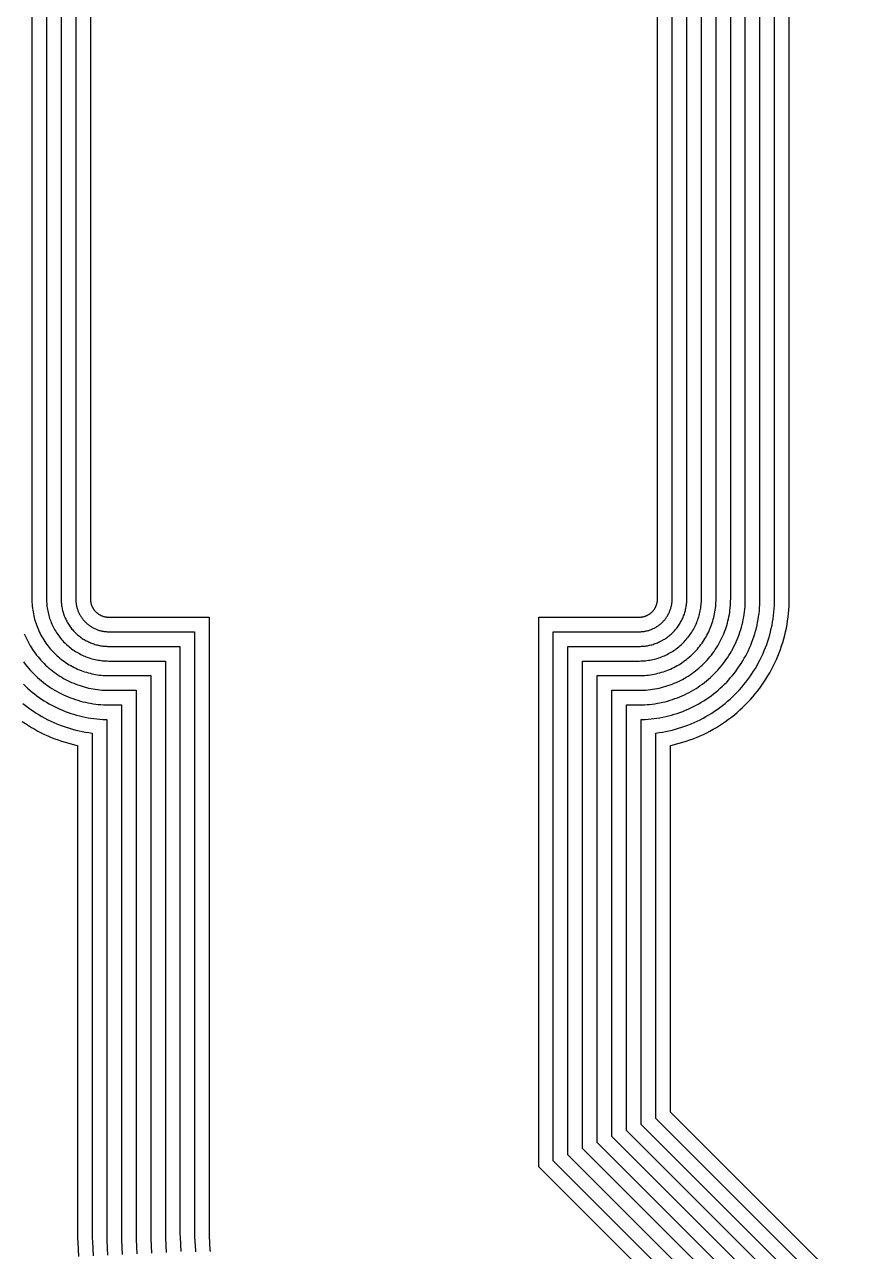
# Model space of a CAD drawing. Header units: metres. Extents: x 1.4 to 44.2, y 0.1 to 33.9.
# Drawn here: x 12.07 to 14.376, y 6.98 to 10.336 of the extents above; entities that cross this region are included whole.
import ezdxf

# ---------------------------------------------------------------- set-up
doc = ezdxf.new("R2010")
doc.units = ezdxf.units.M

msp = doc.modelspace()

# ---------------------------------------------------------------- linework, layer by layer
for points in [[(12.09, 12.685), (12.09, 8.765), (12.0901, 8.7599), (12.0903, 8.7547), (12.0906, 8.7496), (12.091, 8.7444), (12.0916, 8.7393), (12.0923, 8.7342), (12.0931, 8.7291), (12.094, 8.724), (12.0951, 8.719), (12.0963, 8.714), (12.0976, 8.709), (12.0991, 8.7041), (12.1006, 8.6991), (12.1023, 8.6943), (12.1041, 8.6894), (12.106, 8.6846), (12.108, 8.6799), (12.1102, 8.6752), (12.1124, 8.6706), (12.1148, 8.666), (12.1173, 8.6615), (12.1199, 8.6571), (12.1226, 8.6527), (12.1254, 8.6483), (12.1283, 8.6441), (12.1313, 8.6399), (12.1345, 8.6358), (12.1377, 8.6318), (12.141, 8.6278), (12.1444, 8.624), (12.1479, 8.6202), (12.1515, 8.6165), (12.1552, 8.6129), (12.159, 8.6094), (12.1628, 8.606), (12.1668, 8.6027), (12.1708, 8.5995), (12.1749, 8.5963), (12.1791, 8.5933), (12.1833, 8.5904), (12.1877, 8.5876), (12.1921, 8.5849), (12.1965, 8.5823), (12.201, 8.5798), (12.2056, 8.5774), (12.2102, 8.5752), (12.2149, 8.573), (12.2196, 8.571), (12.2244, 8.5691), (12.2293, 8.5673), (12.2341, 8.5656), (12.2391, 8.5641), (12.244, 8.5626), (12.249, 8.5613), (12.254, 8.5601), (12.259, 8.559), (12.2641, 8.5581), (12.2692, 8.5573), (12.2743, 8.5566), (12.2794, 8.556), (12.2846, 8.5556), (12.2897, 8.5553), (12.2949, 8.5551), (12.3, 8.555), (12.4148, 8.555), (12.4148, 7.025), (12.4149, 7.0199), (12.4151, 7.0147), (12.417, 6.9755)], [(12.13, 12.685), (12.13, 8.765), (12.1301, 8.7608), (12.1302, 8.7567), (12.1305, 8.7525), (12.1308, 8.7483), (12.1313, 8.7442), (12.1319, 8.7401), (12.1325, 8.7359), (12.1333, 8.7318), (12.1341, 8.7278), (12.1351, 8.7237), (12.1362, 8.7197), (12.1373, 8.7157), (12.1386, 8.7117), (12.14, 8.7077), (12.1414, 8.7038), (12.143, 8.7), (12.1446, 8.6961), (12.1463, 8.6923), (12.1482, 8.6886), (12.1501, 8.6849), (12.1521, 8.6812), (12.1542, 8.6776), (12.1564, 8.6741), (12.1587, 8.6706), (12.161, 8.6671), (12.1635, 8.6637), (12.166, 8.6604), (12.1686, 8.6572), (12.1713, 8.654), (12.1741, 8.6508), (12.1769, 8.6478), (12.1798, 8.6448), (12.1828, 8.6419), (12.1858, 8.6391), (12.189, 8.6363), (12.1922, 8.6336), (12.1954, 8.631), (12.1987, 8.6285), (12.2021, 8.626), (12.2056, 8.6237), (12.2091, 8.6214), (12.2126, 8.6192), (12.2162, 8.6171), (12.2199, 8.6151), (12.2236, 8.6132), (12.2273, 8.6113), (12.2311, 8.6096), (12.235, 8.608), (12.2388, 8.6064), (12.2427, 8.605), (12.2467, 8.6036), (12.2507, 8.6023), (12.2547, 8.6012), (12.2587, 8.6001), (12.2628, 8.5991), (12.2668, 8.5983), (12.2709, 8.5975), (12.2751, 8.5969), (12.2792, 8.5963), (12.2833, 8.5958), (12.2875, 8.5955), (12.2917, 8.5952), (12.2958, 8.5951), (12.3, 8.595), (12.4548, 8.595), (12.4548, 7.025), (12.4549, 7.0208), (12.455, 7.0167), (12.4569, 6.9774)], [(12.17, 12.685), (12.17, 8.765), (12.1701, 8.7618), (12.1702, 8.7586), (12.1704, 8.7554), (12.1706, 8.7523), (12.171, 8.7491), (12.1714, 8.7459), (12.1719, 8.7428), (12.1725, 8.7397), (12.1732, 8.7365), (12.1739, 8.7334), (12.1747, 8.7303), (12.1756, 8.7273), (12.1766, 8.7242), (12.1776, 8.7212), (12.1787, 8.7182), (12.1799, 8.7153), (12.1812, 8.7123), (12.1825, 8.7094), (12.1839, 8.7066), (12.1854, 8.7037), (12.1869, 8.7009), (12.1885, 8.6982), (12.1902, 8.6955), (12.1919, 8.6928), (12.1937, 8.6902), (12.1956, 8.6876), (12.1975, 8.685), (12.1995, 8.6825), (12.2016, 8.6801), (12.2037, 8.6777), (12.2059, 8.6754), (12.2081, 8.6731), (12.2104, 8.6709), (12.2127, 8.6687), (12.2151, 8.6666), (12.2175, 8.6645), (12.22, 8.6625), (12.2226, 8.6606), (12.2252, 8.6587), (12.2278, 8.6569), (12.2305, 8.6552), (12.2332, 8.6535), (12.2359, 8.6519), (12.2387, 8.6504), (12.2416, 8.6489), (12.2444, 8.6475), (12.2473, 8.6462), (12.2503, 8.6449), (12.2532, 8.6437), (12.2562, 8.6426), (12.2592, 8.6416), (12.2623, 8.6406), (12.2653, 8.6397), (12.2684, 8.6389), (12.2715, 8.6382), (12.2747, 8.6375), (12.2778, 8.6369), (12.2809, 8.6364), (12.2841, 8.636), (12.2873, 8.6356), (12.2904, 8.6354), (12.2936, 8.6352), (12.2968, 8.6351), (12.3, 8.635), (12.4948, 8.635), (12.4948, 7.025), (12.4949, 7.0218), (12.495, 7.0186), (12.4969, 6.9794)], [(12.21, 12.685), (12.21, 8.765), (12.21, 8.7628), (12.2101, 8.7606), (12.2103, 8.7584), (12.2104, 8.7562), (12.2107, 8.754), (12.211, 8.7518), (12.2113, 8.7496), (12.2117, 8.7475), (12.2122, 8.7453), (12.2127, 8.7431), (12.2133, 8.741), (12.2139, 8.7389), (12.2146, 8.7368), (12.2153, 8.7347), (12.216, 8.7326), (12.2169, 8.7306), (12.2177, 8.7285), (12.2187, 8.7265), (12.2196, 8.7245), (12.2206, 8.7226), (12.2217, 8.7207), (12.2228, 8.7187), (12.224, 8.7169), (12.2252, 8.715), (12.2264, 8.7132), (12.2277, 8.7114), (12.2291, 8.7096), (12.2304, 8.7079), (12.2319, 8.7062), (12.2333, 8.7046), (12.2348, 8.703), (12.2364, 8.7014), (12.238, 8.6998), (12.2396, 8.6983), (12.2412, 8.6969), (12.2429, 8.6954), (12.2446, 8.6941), (12.2464, 8.6927), (12.2482, 8.6914), (12.25, 8.6902), (12.2519, 8.689), (12.2537, 8.6878), (12.2557, 8.6867), (12.2576, 8.6856), (12.2595, 8.6846), (12.2615, 8.6837), (12.2635, 8.6827), (12.2656, 8.6819), (12.2676, 8.681), (12.2697, 8.6803), (12.2718, 8.6796), (12.2739, 8.6789), (12.276, 8.6783), (12.2781, 8.6777), (12.2803, 8.6772), (12.2825, 8.6767), (12.2846, 8.6763), (12.2868, 8.676), (12.289, 8.6757), (12.2912, 8.6754), (12.2934, 8.6753), (12.2956, 8.6751), (12.2978, 8.675), (12.3, 8.675), (12.5348, 8.675), (12.5348, 7.025), (12.5348, 7.0228), (12.5349, 7.0206), (12.5368, 6.9814), (12.537, 6.9792)], [(12.25, 12.685), (12.25, 8.765), (12.25, 8.7638), (12.2501, 8.7626), (12.2501, 8.7613), (12.2503, 8.7601), (12.2504, 8.7589), (12.2506, 8.7577), (12.2507, 8.7565), (12.251, 8.7553), (12.2512, 8.7541), (12.2515, 8.7529), (12.2518, 8.7517), (12.2522, 8.7505), (12.2525, 8.7493), (12.2529, 8.7482), (12.2534, 8.747), (12.2538, 8.7459), (12.2543, 8.7448), (12.2548, 8.7436), (12.2554, 8.7425), (12.2559, 8.7414), (12.2565, 8.7404), (12.2571, 8.7393), (12.2578, 8.7383), (12.2584, 8.7372), (12.2591, 8.7362), (12.2599, 8.7352), (12.2606, 8.7343), (12.2614, 8.7333), (12.2622, 8.7324), (12.263, 8.7314), (12.2638, 8.7305), (12.2647, 8.7297), (12.2655, 8.7288), (12.2664, 8.728), (12.2674, 8.7272), (12.2683, 8.7264), (12.2693, 8.7256), (12.2702, 8.7249), (12.2712, 8.7241), (12.2722, 8.7234), (12.2733, 8.7228), (12.2743, 8.7221), (12.2754, 8.7215), (12.2764, 8.7209), (12.2775, 8.7204), (12.2786, 8.7198), (12.2798, 8.7193), (12.2809, 8.7188), (12.282, 8.7184), (12.2832, 8.7179), (12.2843, 8.7175), (12.2855, 8.7172), (12.2867, 8.7168), (12.2879, 8.7165), (12.2891, 8.7162), (12.2903, 8.716), (12.2915, 8.7157), (12.2927, 8.7156), (12.2939, 8.7154), (12.2951, 8.7153), (12.2963, 8.7151), (12.2976, 8.7151), (12.2988, 8.715), (12.3, 8.715), (12.5748, 8.715), (12.5748, 7.025), (12.5748, 7.0238), (12.5749, 7.0226), (12.5768, 6.9833), (12.5769, 6.9821), (12.577, 6.9809), (12.5771, 6.9797)], [(15.3167, 5.37), (13.4752, 7.2115), (13.4752, 8.715), (13.75, 8.715), (13.7512, 8.715), (13.7525, 8.7151), (13.7537, 8.7151), (13.7549, 8.7153), (13.7561, 8.7154), (13.7573, 8.7156), (13.7586, 8.7157), (13.7598, 8.716), (13.761, 8.7162), (13.7622, 8.7165), (13.7633, 8.7168), (13.7645, 8.7172), (13.7657, 8.7175), (13.7669, 8.7179), (13.768, 8.7184), (13.7691, 8.7188), (13.7703, 8.7193), (13.7714, 8.7198), (13.7725, 8.7204), (13.7736, 8.7209), (13.7747, 8.7215), (13.7757, 8.7221), (13.7768, 8.7228), (13.7778, 8.7234), (13.7788, 8.7241), (13.7798, 8.7249), (13.7808, 8.7256), (13.7817, 8.7264), (13.7827, 8.7272), (13.7836, 8.728), (13.7845, 8.7288), (13.7854, 8.7297), (13.7862, 8.7305), (13.7871, 8.7314), (13.7879, 8.7324), (13.7887, 8.7333), (13.7894, 8.7343), (13.7902, 8.7352), (13.7909, 8.7362), (13.7916, 8.7372), (13.7923, 8.7383), (13.7929, 8.7393), (13.7935, 8.7404), (13.7941, 8.7414), (13.7947, 8.7425), (13.7952, 8.7436), (13.7957, 8.7448), (13.7962, 8.7459), (13.7967, 8.747), (13.7971, 8.7482), (13.7975, 8.7493), (13.7979, 8.7505), (13.7982, 8.7517), (13.7985, 8.7529), (13.7988, 8.7541), (13.7991, 8.7553), (13.7993, 8.7565), (13.7995, 8.7577), (13.7996, 8.7589), (13.7998, 8.7601), (13.7999, 8.7613), (13.8, 8.7626), (13.8, 8.7638), (13.8, 8.765), (13.8, 12.685)], [(15.3333, 5.41), (13.5152, 7.2281), (13.5152, 8.675), (13.75, 8.675), (13.7522, 8.675), (13.7544, 8.6751), (13.7566, 8.6753), (13.7588, 8.6754), (13.761, 8.6757), (13.7632, 8.676), (13.7654, 8.6763), (13.7676, 8.6767), (13.7697, 8.6772), (13.7719, 8.6777), (13.774, 8.6783), (13.7761, 8.6789), (13.7782, 8.6796), (13.7803, 8.6803), (13.7824, 8.681), (13.7845, 8.6819), (13.7865, 8.6827), (13.7885, 8.6837), (13.7905, 8.6846), (13.7924, 8.6856), (13.7944, 8.6867), (13.7963, 8.6878), (13.7982, 8.689), (13.8, 8.6902), (13.8018, 8.6914), (13.8036, 8.6927), (13.8054, 8.6941), (13.8071, 8.6954), (13.8088, 8.6969), (13.8105, 8.6983), (13.8121, 8.6998), (13.8137, 8.7014), (13.8152, 8.703), (13.8167, 8.7046), (13.8182, 8.7062), (13.8196, 8.7079), (13.821, 8.7096), (13.8223, 8.7114), (13.8236, 8.7132), (13.8248, 8.715), (13.826, 8.7169), (13.8272, 8.7187), (13.8283, 8.7207), (13.8294, 8.7226), (13.8304, 8.7245), (13.8314, 8.7265), (13.8323, 8.7285), (13.8332, 8.7306), (13.834, 8.7326), (13.8348, 8.7347), (13.8355, 8.7368), (13.8361, 8.7389), (13.8368, 8.741), (13.8373, 8.7431), (13.8378, 8.7453), (13.8383, 8.7475), (13.8387, 8.7496), (13.839, 8.7518), (13.8393, 8.754), (13.8396, 8.7562), (13.8398, 8.7584), (13.8399, 8.7606), (13.84, 8.7628), (13.84, 8.765), (13.84, 12.685)], [(15.3498, 5.45), (13.5552, 7.2446), (13.5552, 8.635), (13.75, 8.635), (13.7532, 8.6351), (13.7564, 8.6352), (13.7596, 8.6354), (13.7628, 8.6356), (13.7659, 8.636), (13.7691, 8.6364), (13.7722, 8.6369), (13.7754, 8.6375), (13.7785, 8.6382), (13.7816, 8.6389), (13.7847, 8.6397), (13.7877, 8.6406), (13.7908, 8.6416), (13.7938, 8.6426), (13.7968, 8.6437), (13.7998, 8.6449), (13.8027, 8.6462), (13.8056, 8.6475), (13.8085, 8.6489), (13.8113, 8.6504), (13.8141, 8.6519), (13.8168, 8.6535), (13.8196, 8.6552), (13.8222, 8.6569), (13.8249, 8.6587), (13.8275, 8.6606), (13.83, 8.6625), (13.8325, 8.6645), (13.8349, 8.6666), (13.8373, 8.6687), (13.8397, 8.6709), (13.8419, 8.6731), (13.8442, 8.6754), (13.8463, 8.6777), (13.8484, 8.6801), (13.8505, 8.6825), (13.8525, 8.685), (13.8544, 8.6876), (13.8563, 8.6902), (13.8581, 8.6928), (13.8598, 8.6955), (13.8615, 8.6982), (13.8631, 8.7009), (13.8647, 8.7037), (13.8661, 8.7066), (13.8675, 8.7094), (13.8689, 8.7123), (13.8701, 8.7153), (13.8713, 8.7182), (13.8724, 8.7212), (13.8735, 8.7242), (13.8744, 8.7273), (13.8753, 8.7303), (13.8761, 8.7334), (13.8769, 8.7365), (13.8775, 8.7397), (13.8781, 8.7428), (13.8786, 8.7459), (13.879, 8.7491), (13.8794, 8.7523), (13.8797, 8.7554), (13.8799, 8.7586), (13.88, 8.7618), (13.88, 8.765), (13.88, 12.685)], [(15.3664, 5.49), (13.5952, 7.2612), (13.5952, 8.595), (13.75, 8.595), (13.7542, 8.5951), (13.7584, 8.5952), (13.7625, 8.5955), (13.7667, 8.5958), (13.7708, 8.5963), (13.775, 8.5969), (13.7791, 8.5975), (13.7832, 8.5983), (13.7873, 8.5991), (13.7913, 8.6001), (13.7954, 8.6012), (13.7994, 8.6023), (13.8033, 8.6036), (13.8073, 8.605), (13.8112, 8.6064), (13.8151, 8.608), (13.8189, 8.6096), (13.8227, 8.6113), (13.8264, 8.6132), (13.8301, 8.6151), (13.8338, 8.6171), (13.8374, 8.6192), (13.841, 8.6214), (13.8445, 8.6237), (13.8479, 8.626), (13.8513, 8.6285), (13.8546, 8.631), (13.8579, 8.6336), (13.8611, 8.6363), (13.8642, 8.6391), (13.8672, 8.6419), (13.8702, 8.6448), (13.8731, 8.6478), (13.876, 8.6508), (13.8787, 8.654), (13.8814, 8.6572), (13.884, 8.6604), (13.8866, 8.6637), (13.889, 8.6671), (13.8914, 8.6706), (13.8936, 8.6741), (13.8958, 8.6776), (13.8979, 8.6812), (13.8999, 8.6849), (13.9019, 8.6886), (13.9037, 8.6923), (13.9054, 8.6961), (13.9071, 8.7), (13.9086, 8.7038), (13.9101, 8.7077), (13.9114, 8.7117), (13.9127, 8.7157), (13.9139, 8.7197), (13.9149, 8.7237), (13.9159, 8.7278), (13.9167, 8.7318), (13.9175, 8.7359), (13.9182, 8.7401), (13.9187, 8.7442), (13.9192, 8.7483), (13.9196, 8.7525), (13.9198, 8.7567), (13.92, 8.7608), (13.92, 8.765), (13.92, 12.685)], [(15.383, 5.53), (13.6352, 7.2778), (13.6352, 8.555), (13.75, 8.555), (13.7552, 8.5551), (13.7603, 8.5553), (13.7655, 8.5556), (13.7706, 8.556), (13.7757, 8.5566), (13.7808, 8.5573), (13.7859, 8.5581), (13.791, 8.559), (13.796, 8.5601), (13.801, 8.5613), (13.806, 8.5626), (13.811, 8.5641), (13.8159, 8.5656), (13.8208, 8.5673), (13.8256, 8.5691), (13.8304, 8.571), (13.8351, 8.573), (13.8398, 8.5752), (13.8444, 8.5774), (13.849, 8.5798), (13.8535, 8.5823), (13.858, 8.5849), (13.8624, 8.5876), (13.8667, 8.5904), (13.8709, 8.5933), (13.8751, 8.5963), (13.8792, 8.5995), (13.8832, 8.6027), (13.8872, 8.606), (13.891, 8.6094), (13.8948, 8.6129), (13.8985, 8.6165), (13.9021, 8.6202), (13.9056, 8.624), (13.909, 8.6278), (13.9123, 8.6318), (13.9156, 8.6358), (13.9187, 8.6399), (13.9217, 8.6441), (13.9246, 8.6483), (13.9274, 8.6527), (13.9301, 8.6571), (13.9327, 8.6615), (13.9352, 8.666), (13.9376, 8.6706), (13.9399, 8.6752), (13.942, 8.6799), (13.944, 8.6846), (13.9459, 8.6894), (13.9477, 8.6943), (13.9494, 8.6991), (13.951, 8.7041), (13.9524, 8.709), (13.9537, 8.714), (13.9549, 8.719), (13.956, 8.724), (13.9569, 8.7291), (13.9577, 8.7342), (13.9584, 8.7393), (13.959, 8.7444), (13.9594, 8.7496), (13.9598, 8.7547), (13.9599, 8.7599), (13.96, 8.765), (13.96, 12.685)], [(15.3995, 5.57), (13.6752, 7.2943), (13.6752, 8.515), (13.75, 8.515), (13.7561, 8.5151), (13.7623, 8.5153), (13.7684, 8.5157), (13.7745, 8.5162), (13.7806, 8.5169), (13.7867, 8.5177), (13.7928, 8.5187), (13.7988, 8.5198), (13.8048, 8.5211), (13.8108, 8.5225), (13.8167, 8.5241), (13.8226, 8.5258), (13.8284, 8.5276), (13.8342, 8.5296), (13.84, 8.5318), (13.8457, 8.534), (13.8513, 8.5365), (13.8569, 8.539), (13.8624, 8.5417), (13.8679, 8.5445), (13.8732, 8.5475), (13.8785, 8.5506), (13.8838, 8.5538), (13.8889, 8.5571), (13.894, 8.5606), (13.8989, 8.5642), (13.9038, 8.5679), (13.9086, 8.5718), (13.9133, 8.5757), (13.9179, 8.5798), (13.9224, 8.584), (13.9268, 8.5882), (13.9311, 8.5926), (13.9353, 8.5971), (13.9393, 8.6017), (13.9433, 8.6064), (13.9471, 8.6112), (13.9508, 8.6161), (13.9544, 8.6211), (13.9579, 8.6261), (13.9612, 8.6313), (13.9644, 8.6365), (13.9675, 8.6418), (13.9705, 8.6472), (13.9733, 8.6526), (13.976, 8.6581), (13.9786, 8.6637), (13.981, 8.6693), (13.9833, 8.675), (13.9854, 8.6808), (13.9874, 8.6866), (13.9892, 8.6924), (13.991, 8.6983), (13.9925, 8.7043), (13.9939, 8.7102), (13.9952, 8.7162), (13.9963, 8.7223), (13.9973, 8.7283), (13.9981, 8.7344), (13.9988, 8.7405), (13.9993, 8.7466), (13.9997, 8.7527), (13.9999, 8.7589), (14, 8.765), (14, 12.685)], [(15.4161, 5.61), (13.7152, 7.3109), (13.7152, 8.475), (13.75, 8.475), (13.7571, 8.4751), (13.7642, 8.4754), (13.7713, 8.4758), (13.7784, 8.4764), (13.7855, 8.4772), (13.7926, 8.4782), (13.7996, 8.4793), (13.8066, 8.4806), (13.8136, 8.4821), (13.8205, 8.4837), (13.8274, 8.4855), (13.8342, 8.4875), (13.841, 8.4896), (13.8477, 8.492), (13.8544, 8.4944), (13.861, 8.4971), (13.8675, 8.4999), (13.874, 8.5029), (13.8804, 8.506), (13.8867, 8.5093), (13.893, 8.5127), (13.8991, 8.5163), (13.9052, 8.52), (13.9111, 8.5239), (13.917, 8.5279), (13.9228, 8.5321), (13.9284, 8.5364), (13.934, 8.5408), (13.9394, 8.5454), (13.9448, 8.5501), (13.95, 8.555), (13.9551, 8.56), (13.96, 8.565), (13.9649, 8.5703), (13.9696, 8.5756), (13.9742, 8.581), (13.9786, 8.5866), (13.9829, 8.5923), (13.9871, 8.598), (13.9911, 8.6039), (13.995, 8.6099), (13.9988, 8.6159), (14.0023, 8.6221), (14.0058, 8.6283), (14.009, 8.6346), (14.0122, 8.641), (14.0151, 8.6475), (14.0179, 8.654), (14.0206, 8.6606), (14.0231, 8.6673), (14.0254, 8.674), (14.0275, 8.6808), (14.0295, 8.6877), (14.0313, 8.6945), (14.033, 8.7015), (14.0344, 8.7084), (14.0357, 8.7154), (14.0369, 8.7225), (14.0378, 8.7295), (14.0386, 8.7366), (14.0392, 8.7437), (14.0397, 8.7508), (14.0399, 8.7579), (14.04, 8.765), (14.04, 12.685)], [(15.4327, 5.65), (13.7552, 7.3275), (13.7552, 8.4351), (13.7581, 8.4351), (13.7662, 8.4354), (13.7743, 8.4359), (13.7824, 8.4366), (13.7904, 8.4375), (13.7984, 8.4386), (13.8064, 8.4399), (13.8144, 8.4414), (13.8223, 8.443), (13.8302, 8.4449), (13.838, 8.447), (13.8458, 8.4492), (13.8535, 8.4517), (13.8612, 8.4543), (13.8688, 8.4571), (13.8763, 8.4601), (13.8837, 8.4633), (13.8911, 8.4667), (13.8984, 8.4702), (13.9056, 8.474), (13.9127, 8.4779), (13.9197, 8.482), (13.9266, 8.4862), (13.9334, 8.4906), (13.94, 8.4952), (13.9466, 8.5), (13.953, 8.5049), (13.9594, 8.5099), (13.9656, 8.5151), (13.9716, 8.5205), (13.9776, 8.526), (13.9834, 8.5317), (13.989, 8.5375), (13.9945, 8.5434), (13.9999, 8.5495), (14.0051, 8.5557), (14.0102, 8.562), (14.0151, 8.5684), (14.0198, 8.575), (14.0244, 8.5817), (14.0288, 8.5885), (14.0331, 8.5954), (14.0371, 8.6024), (14.041, 8.6095), (14.0448, 8.6166), (14.0483, 8.6239), (14.0517, 8.6313), (14.0549, 8.6387), (14.0579, 8.6462), (14.0607, 8.6538), (14.0634, 8.6615), (14.0658, 8.6692), (14.0681, 8.677), (14.0701, 8.6848), (14.072, 8.6927), (14.0737, 8.7006), (14.0752, 8.7086), (14.0764, 8.7166), (14.0775, 8.7246), (14.0784, 8.7327), (14.0791, 8.7407), (14.0796, 8.7488), (14.0799, 8.7569), (14.08, 8.765), (14.08, 12.685)], [(15.4492, 5.69), (13.7952, 7.344), (13.7952, 8.3978), (13.7953, 8.3978), (13.8043, 8.399), (13.8133, 8.4005), (13.8222, 8.4021), (13.8311, 8.404), (13.8399, 8.4061), (13.8487, 8.4084), (13.8574, 8.4109), (13.8661, 8.4137), (13.8747, 8.4166), (13.8832, 8.4198), (13.8916, 8.4232), (13.9, 8.4268), (13.9082, 8.4305), (13.9164, 8.4345), (13.9244, 8.4387), (13.9324, 8.4431), (13.9402, 8.4477), (13.948, 8.4524), (13.9556, 8.4574), (13.9631, 8.4625), (13.9704, 8.4678), (13.9776, 8.4733), (13.9847, 8.479), (13.9917, 8.4848), (13.9985, 8.4909), (14.0051, 8.497), (14.0116, 8.5034), (14.018, 8.5099), (14.0242, 8.5165), (14.0302, 8.5233), (14.036, 8.5303), (14.0417, 8.5374), (14.0472, 8.5446), (14.0525, 8.552), (14.0577, 8.5595), (14.0626, 8.5671), (14.0674, 8.5748), (14.0719, 8.5826), (14.0763, 8.5906), (14.0805, 8.5987), (14.0845, 8.6068), (14.0883, 8.6151), (14.0918, 8.6234), (14.0952, 8.6319), (14.0984, 8.6404), (14.1013, 8.649), (14.1041, 8.6576), (14.1066, 8.6663), (14.1089, 8.6751), (14.111, 8.6839), (14.1129, 8.6928), (14.1146, 8.7018), (14.116, 8.7107), (14.1172, 8.7197), (14.1182, 8.7287), (14.119, 8.7378), (14.1196, 8.7469), (14.1199, 8.7559), (14.12, 8.765), (14.12, 12.685)], [(15.4658, 5.73), (13.8352, 7.3606), (13.8352, 8.364), (13.8398, 8.365), (13.8496, 8.3673), (13.8594, 8.3699), (13.869, 8.3727), (13.8786, 8.3757), (13.8881, 8.379), (13.8976, 8.3825), (13.9069, 8.3862), (13.9162, 8.3902), (13.9253, 8.3944), (13.9344, 8.3988), (13.9433, 8.4034), (13.9521, 8.4083), (13.9608, 8.4133), (13.9694, 8.4186), (13.9778, 8.4241), (13.9861, 8.4298), (13.9942, 8.4357), (14.0023, 8.4418), (14.0101, 8.4481), (14.0178, 8.4546), (14.0254, 8.4612), (14.0327, 8.4681), (14.0399, 8.4751), (14.047, 8.4823), (14.0538, 8.4897), (14.0605, 8.4972), (14.0669, 8.5049), (14.0732, 8.5128), (14.0793, 8.5208), (14.0852, 8.5289), (14.0909, 8.5372), (14.0964, 8.5457), (14.1017, 8.5542), (14.1067, 8.5629), (14.1116, 8.5717), (14.1162, 8.5807), (14.1206, 8.5897), (14.1248, 8.5989), (14.1288, 8.6081), (14.1325, 8.6175), (14.136, 8.6269), (14.1393, 8.6364), (14.1424, 8.646), (14.1452, 8.6557), (14.1477, 8.6654), (14.1501, 8.6752), (14.1521, 8.685), (14.154, 8.6949), (14.1556, 8.7049), (14.1569, 8.7148), (14.158, 8.7248), (14.1589, 8.7349), (14.1595, 8.7449), (14.1599, 8.755), (14.16, 8.765), (14.16, 12.685)], [(12.069, 8.6693), (12.0715, 8.6637), (12.074, 8.6581), (12.0767, 8.6526), (12.0795, 8.6472), (12.0825, 8.6418), (12.0856, 8.6365), (12.0888, 8.6313), (12.0921, 8.6261), (12.0956, 8.6211), (12.0992, 8.6161), (12.1029, 8.6112), (12.1068, 8.6064), (12.1107, 8.6017), (12.1148, 8.5971), (12.119, 8.5926), (12.1232, 8.5882), (12.1276, 8.584), (12.1321, 8.5798), (12.1367, 8.5757), (12.1414, 8.5718), (12.1462, 8.5679), (12.1511, 8.5642), (12.1561, 8.5606), (12.1611, 8.5571), (12.1663, 8.5538), (12.1715, 8.5506), (12.1768, 8.5475), (12.1822, 8.5445), (12.1876, 8.5417), (12.1931, 8.539), (12.1987, 8.5365), (12.2043, 8.534), (12.21, 8.5318), (12.2158, 8.5296), (12.2216, 8.5276), (12.2274, 8.5258), (12.2333, 8.5241), (12.2393, 8.5225), (12.2452, 8.5211), (12.2512, 8.5198), (12.2573, 8.5187), (12.2633, 8.5177), (12.2694, 8.5169), (12.2755, 8.5162), (12.2816, 8.5157), (12.2877, 8.5153), (12.2939, 8.5151), (12.3, 8.515), (12.3748, 8.515), (12.3748, 7.025), (12.3749, 7.0189), (12.3751, 7.0127), (12.377, 6.9735)], [(12.0671, 8.5923), (12.0714, 8.5866), (12.0758, 8.581), (12.0804, 8.5756), (12.0851, 8.5703), (12.09, 8.565), (12.095, 8.56), (12.1, 8.555), (12.1053, 8.5501), (12.1106, 8.5454), (12.116, 8.5408), (12.1216, 8.5364), (12.1273, 8.5321), (12.133, 8.5279), (12.1389, 8.5239), (12.1449, 8.52), (12.1509, 8.5163), (12.1571, 8.5127), (12.1633, 8.5093), (12.1696, 8.506), (12.176, 8.5029), (12.1825, 8.4999), (12.189, 8.4971), (12.1956, 8.4944), (12.2023, 8.492), (12.209, 8.4896), (12.2158, 8.4875), (12.2227, 8.4855), (12.2295, 8.4837), (12.2365, 8.4821), (12.2434, 8.4806), (12.2504, 8.4793), (12.2575, 8.4782), (12.2645, 8.4772), (12.2716, 8.4764), (12.2787, 8.4758), (12.2858, 8.4754), (12.2929, 8.4751), (12.3, 8.475), (12.3348, 8.475), (12.3348, 7.025), (12.3349, 7.0179), (12.3352, 7.0108), (12.3371, 6.9716)], [(12.0667, 8.5317), (12.0725, 8.526), (12.0784, 8.5205), (12.0845, 8.5151), (12.0907, 8.5099), (12.097, 8.5049), (12.1034, 8.5), (12.11, 8.4952), (12.1167, 8.4906), (12.1235, 8.4862), (12.1304, 8.482), (12.1374, 8.4779), (12.1445, 8.474), (12.1516, 8.4702), (12.1589, 8.4667), (12.1663, 8.4633), (12.1737, 8.4601), (12.1812, 8.4571), (12.1888, 8.4543), (12.1965, 8.4517), (12.2042, 8.4492), (12.212, 8.447), (12.2198, 8.4449), (12.2277, 8.443), (12.2356, 8.4414), (12.2436, 8.4399), (12.2516, 8.4386), (12.2596, 8.4375), (12.2677, 8.4366), (12.2757, 8.4359), (12.2838, 8.4354), (12.2919, 8.4351), (12.2948, 8.4351), (12.2948, 7.025), (12.2949, 7.0169), (12.2952, 7.0088), (12.2971, 6.9696)], [(12.0653, 8.479), (12.0724, 8.4733), (12.0796, 8.4678), (12.087, 8.4625), (12.0945, 8.4574), (12.1021, 8.4524), (12.1098, 8.4477), (12.1176, 8.4431), (12.1256, 8.4387), (12.1337, 8.4345), (12.1418, 8.4305), (12.1501, 8.4268), (12.1584, 8.4232), (12.1669, 8.4198), (12.1754, 8.4166), (12.184, 8.4137), (12.1926, 8.4109), (12.2013, 8.4084), (12.2101, 8.4061), (12.2189, 8.404), (12.2278, 8.4021), (12.2368, 8.4005), (12.2457, 8.399), (12.2547, 8.3978), (12.2548, 8.3978), (12.2548, 7.025), (12.2549, 7.0159), (12.2553, 7.0069), (12.2572, 6.9676)], [(12.0639, 8.4298), (12.0722, 8.4241), (12.0807, 8.4186), (12.0892, 8.4133), (12.0979, 8.4083), (12.1067, 8.4034), (12.1157, 8.3988), (12.1247, 8.3944), (12.1339, 8.3902), (12.1431, 8.3862), (12.1525, 8.3825), (12.1619, 8.379), (12.1714, 8.3757), (12.181, 8.3727), (12.1907, 8.3699), (12.2004, 8.3673), (12.2102, 8.365), (12.2148, 8.364), (12.2148, 7.025), (12.2149, 7.015), (12.2153, 7.0049), (12.2172, 6.9657)]]:
    msp.add_lwpolyline(points)

doc.saveas('drawing.dxf')
